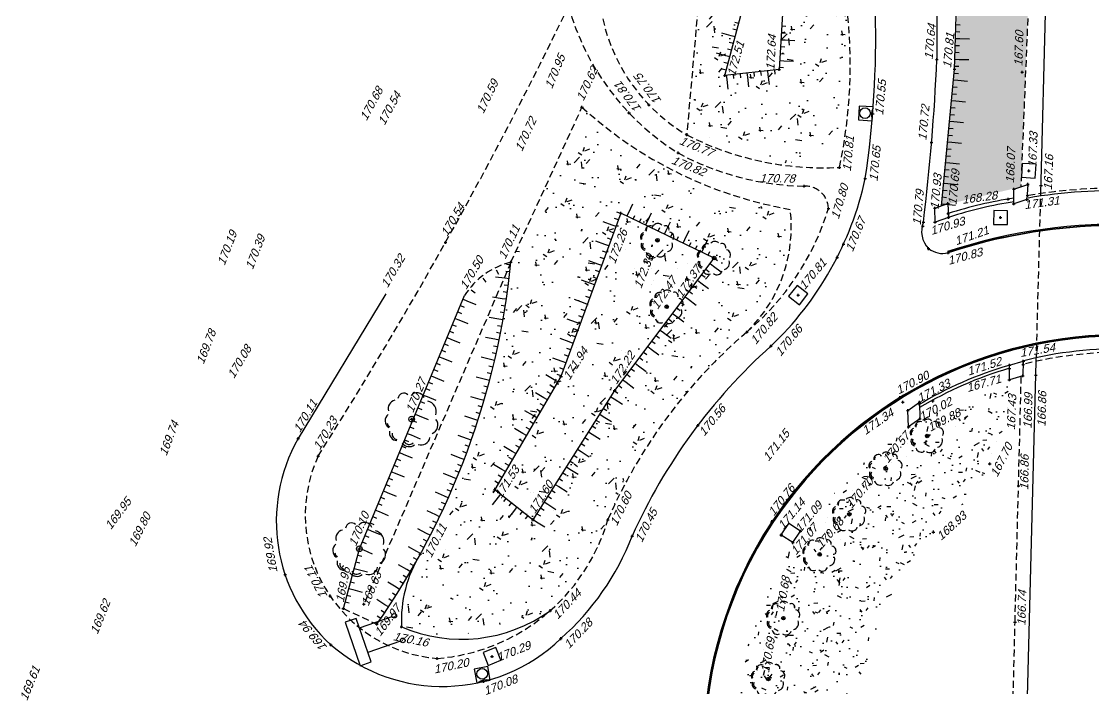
# Model space of a CAD drawing. Header units: metres. Extents: x 1633075 to 1634601, y 8175308 to 8177203.
# Drawn here: x 1634191.9 to 1634269.4, y 8176623.8 to 8176672 of the extents above; entities that cross this region are included whole.
import ezdxf

# ---------------------------------------------------------------- set-up
doc = ezdxf.new("R2010")
doc.units = ezdxf.units.M
doc.header["$LTSCALE"] = 2
doc.header["$PDMODE"] = 2
doc.header["$PDSIZE"] = 0.1
doc.linetypes.add('CACHE', pattern=[0.375, 0.25, -0.125])
doc.linetypes.add('CONTINU', pattern=[0])
for name, color, linetype in [('C15785 - ALLEE', 7, 'CACHE'), ('C15785 - ASSAINIS', 6, 'Continuous'), ('C15785 - BORDURES', 7, 'CONTINU'), ('C15785 - BTALUS', 3, 'CACHE'), ('C15785 - EP', 4, 'Continuous'), ('C15785 - HTALUS', 7, 'Continuous'), ('C15785 - MOBILIER', 252, 'Continuous'), ('C15785 - OUVRAGE', 7, 'Continuous'), ('C15785 - POINT 2D', 7, 'Continuous'), ('C15785 - Talus', 7, 'Continuous'), ('C15785 - VEGET', 3, 'Continuous'), ('C15785 - Z', 7, 'Continuous')]:
    doc.layers.add(name, color=color, linetype=linetype)
doc.styles.get("Standard").update_dxf_attribs({"font": 'arial.ttf'})
pattern_1 = [(49.50002714, (1050220.128, 8061047.714), (3.640772945, -0.350564668), [0.381, -4.191]), (354.50002714, (1050220.128, 8061047.714), (-0.671486242, 3.827137998), [0.3048, -3.3528]), (99.95102714, (1050220.4313, 8061047.6847), (2.969299724, 3.476555826), [0.3238, -3.5618]), (45.6842271, (1050220.1367, 8061048.73), (5.414037124, -0.888123595), [0.5715, -6.2865]), (96.1356271, (1050220.588, 8061048.656), (4.79108493, 4.906890634), [0.4857, -5.3427]), (350.6840271, (1050220.137, 8061048.73), (4.79109228, 4.90688181), [0.4572, -5.0292]), (20.50002714, (1050220.6425, 8061048.4715), (3.014334644, -2.071692516), [0.381, -4.191]), (325.50002714, (1050220.6425, 8061048.4715), (1.26813822, 3.672833305), [0.3048, -3.3528]), (70.95142714, (1050220.8937, 8061048.2988), (4.282464587, 1.601149064), [0.3238, -3.5618]), (37.00002714, (1050220.1279, 8061047.7139), (0.076526363, 1.6904973657), [0, -3.31216, 0, -3.4036, 0, -3.3655]), (7.00002714, (1050220.1279, 8061047.714), (1.353826008, 1.991873763), [0, -1.94056, 0, -3.23596, 0, -1.2827]), (327.00002714, (1050218.9951, 8061047.7238), (2.7107088696, -0.138233956), [0, -1.27, 0, -3.9624, 0, -5.2578]), (317.00002714, (1050218.487, 8061047.7282), (2.9669082965, 0.482658772), [0, -1.651, 0, -2.63144, 0, -3.7338])]

# ---------------------------------------------------------------- blocks, each defined once
blk = doc.blocks.new('BL16')
at = {"color": 0}
for p, q in [((0.5, 0.5), (-0.5, 0.5)), ((-0.5, 0.5), (-0.5, -0.5)), ((0.5, -0.5), (0.5, 0.5)), ((-0.5, -0.5), (0.5, -0.5))]:
    blk.add_line(p, q, dxfattribs=at)
blk = doc.blocks.new('ARBN')
blk.add_circle((0, 0), 0.0517)
for centre, radius, start, end in [((-0.088, 0.27), 0.194, 62.9289, 157.9234), ((0.159, 0.288), 0.162, 10.5515, 118.7684), ((-0.313, 0.149), 0.141, 102.3806, 218.1519), ((0.33, 0.115), 0.163, 331.4172, 69.7614), ((-0.381, -0.079), 0.106, 125.5548, 253.3512), ((0.342, -0.106), 0.104, 287.358, 32.9391), ((0.335, -0.105), 0.151, 294.7172, 29.5061), ((-0.236, -0.237), 0.15, 182.2997, 276.8338), ((0.202, -0.304), 0.137, 247.1419, 348.9634), ((0.221, -0.292), 0.104, 254.316, 338.7253), ((-0.027, -0.335), 0.147, 208.1993, 316.9403), ((0.007, -0.38), 0.0689, 259.4414, 333.9219)]:
    blk.add_arc(centre, radius, start, end)
blk = doc.blocks.new('TALH100A')
blk.add_line((0, 0.3), (0, 1))
blk = doc.blocks.new('TALH100B')
blk.add_line((0, 0), (0, 0.3))
blk = doc.blocks.new('TALB100A')
blk.add_line((0, -0.3), (0, -1))
blk = doc.blocks.new('TALB100B')
blk.add_line((0, 0), (0, -0.3))
blk = doc.blocks.new('TALH050A')
blk.add_line((0, 0.15), (0, 0.5))

msp = doc.modelspace()

# ---------------------------------------------------------------- hatches: boundary and pattern name
at = {"layer": 'C15785 - VEGET'}
h = msp.add_hatch(dxfattribs=at)
h.set_pattern_fill('AR-CONC', color=256, scale=0.015, angle=-0.49997, style=0)
h.set_pattern_definition([(49.50002714, (1050220.1279, 8061047.714), (2.730579709, -0.262923501), [0.28575, -3.14325]), (354.50002714, (1050220.128, 8061047.714), (-0.503614682, 2.870353498), [0.2286, -2.5146]), (99.95102714, (1050220.3554, 8061047.692), (2.226974793, 2.607416869), [0.24285, -2.67135]), (45.68422714, (1050220.1345, 8061048.476), (4.060527843, -0.666092696), [0.428625, -4.714875]), (96.13562714, (1050220.473, 8061048.4204), (3.593313698, 3.680167975), [0.364275, -4.007025]), (350.6840271, (1050220.1345, 8061048.476), (3.59331921, 3.680161356), [0.3429, -3.7719]), (20.50002714, (1050220.5139, 8061048.282), (2.260750983, -1.553769387), [0.28575, -3.14325]), (325.50002714, (1050220.5139, 8061048.282), (0.951103664, 2.754624979), [0.2286, -2.5146]), (70.95142714, (1050220.7022, 8061048.1526), (3.21184844, 1.200861798), [0.24285, -2.67135]), (37.00002714, (1050220.1279, 8061047.7139), (0.0573947724, 1.2678730242), [0, -2.48412, 0, -2.5527, 0, -2.524125]), (7.00002714, (1050220.1279, 8061047.7139), (1.0153695058, 1.4939053223), [0, -1.45542, 0, -2.42697, 0, -0.962025]), (327.00002714, (1050219.2783, 8061047.7213), (2.0330316522, -0.103675467), [0, -0.9525, 0, -2.9718, 0, -3.94335]), (317.00002714, (1050218.8973, 8061047.7247), (2.2251812224, 0.3619940787), [0, -1.23825, 0, -1.97358, 0, -2.80035])])
h.paths.add_polyline_path([(1634263.294, 8176727.946), (1634265.843, 8176728.592), (1634265.75, 8176710.513), (1634265.228, 8176686.429), (1634264.145, 8176660.024), (1634258.408, 8176658.662), (1634259.361, 8176668.542), (1634261.634, 8176713.846)])
h = msp.add_hatch(dxfattribs=at)
h.set_pattern_fill('AR-CONC', color=256, scale=0.02, angle=-0.49997, style=0)
h.set_pattern_definition(pattern_1)
h.paths.add_polyline_path([(1634247.041, 8176674.577), (1634247.837, 8176693.936), (1634245.715, 8176693.557), (1634245.954, 8176704.737), (1634249.279, 8176705.784), (1634252.041, 8176702.031), (1634250.214, 8176694.868), (1634249.76, 8176688.715), (1634249.911, 8176682.94), (1634251.56, 8176673.071), (1634251.391, 8176668.27), (1634250.729, 8176662.195), (1634246.95, 8176661.742), (1634240.149, 8176663.868), (1634242.056, 8176686.959), (1634243.234, 8176682.449), (1634244.041, 8176677.212), (1634243.885, 8176673.322), (1634242.744, 8176668.102), (1634246.767, 8176668.675)])
h = msp.add_hatch(dxfattribs=at)
h.set_pattern_fill('AR-CONC', color=256, scale=0.02, angle=-0.49997, style=0)
h.set_pattern_definition(pattern_1)
h.paths.add_polyline_path([(1634230.135, 8176629.399), (1634232.51, 8176632.014), (1634234.292, 8176635.961), (1634235.448, 8176638.784), (1634238.542, 8176643.549), (1634242.947, 8176648.477), (1634244.342, 8176649.531), (1634246.208, 8176652.195), (1634247.368, 8176655.235), (1634247.395, 8176658.284), (1634243.827, 8176659.311), (1634239.218, 8176660.92), (1634234.966, 8176663.571), (1634232.432, 8176665.785), (1634227.298, 8176654.588), (1634225.995, 8176645.567), (1634224.022, 8176639.485), (1634220.745, 8176633.484), (1634219.393, 8176628.229), (1634223.219, 8176627.468)])
h = msp.add_hatch(dxfattribs=at)
h.set_pattern_fill('AR-CONC', color=256, scale=0.015, angle=341.50003, style=0)
h.set_pattern_definition([(31.50002714, (1050220.1279, 8061047.714), (2.515687796, -1.093850643), [0.28575, -3.14325]), (336.50002714, (1050220.128, 8061047.714), (0.408021986, 2.885493894), [0.2286, -2.5146]), (81.95102714, (1050220.3375, 8061047.6228), (2.923715013, 1.791627747), [0.24285, -2.67135]), (27.68422714, (1050220.3697, 8061048.4365), (3.655957502, -1.888263909), [0.428625, -4.714875]), (78.13562714, (1050220.6743, 8061048.279), (4.554678854, 2.389652735), [0.364275, -4.007025]), (332.6840271, (1050220.3697, 8061048.4365), (4.55468205, 2.389644737), [0.3429, -3.7719]), (2.50002714, (1050220.6705, 8061048.135), (1.669960808, -2.176332974), [0.28575, -3.14325]), (307.50002714, (1050220.6705, 8061048.135), (1.755779269, 2.32589684), [0.2286, -2.5146]), (52.95142714, (1050220.8097, 8061047.9536), (3.425736092, 0.149571687), [0.24285, -2.67135]), (19.00002714, (1050220.1279, 8061047.7139), (0.4463799834, 1.1880829415), [0, -2.48412, 0, -2.5527, 0, -2.524125]), (349.00002714, (1050220.1279, 8061047.7139), (1.4273159176, 1.1070219587), [0, -1.45542, 0, -2.42697, 0, -0.962025]), (309.00002714, (1050219.3222, 8061047.9835), (1.9014905194, -0.7268425591), [0, -0.9525, 0, -2.9718, 0, -3.94335]), (299.00002714, (1050218.9608, 8061048.1044), (2.2281354237, -0.343341986), [0, -1.23825, 0, -1.97358, 0, -2.80035])])
edge = h.paths.add_edge_path()
edge.add_arc((1634247.268, 8176592.767), 14.645, 0.66708, 50.79817)
edge.add_arc((1634278.211, 8176618.715), 26.143, 141.23614, 213.94782, ccw=False)
edge.add_arc((1634249.473, 8176646.123), 13.844, 307.11429, 359.87621)
edge.add_line((1634263.317, 8176646.093), (1634256.847, 8176643.262))
edge.add_line((1634256.847, 8176643.262), (1634252.811, 8176640.08))
edge.add_line((1634252.811, 8176640.08), (1634249.63, 8176636.829))
edge.add_line((1634249.63, 8176636.829), (1634247.669, 8176634.316))
edge.add_line((1634247.669, 8176634.316), (1634245.649, 8176630.436))
edge.add_line((1634245.649, 8176630.436), (1634244.461, 8176626.975))
edge.add_line((1634244.461, 8176626.975), (1634243.393, 8176622.613))
edge.add_line((1634243.393, 8176622.613), (1634243.411, 8176617.619))
edge.add_line((1634243.411, 8176617.619), (1634244.078, 8176612.985))
edge.add_line((1634244.078, 8176612.985), (1634245.582, 8176608.344))
edge.add_line((1634245.582, 8176608.344), (1634248.752, 8176602.916))
edge.add_line((1634248.752, 8176602.916), (1634251.11, 8176600.109))
edge.add_line((1634251.11, 8176600.109), (1634255.391, 8176596.286))
edge.add_line((1634255.391, 8176596.286), (1634257.812, 8176594.008))
edge.add_line((1634257.812, 8176594.008), (1634261.912, 8176592.937))

# ---------------------------------------------------------------- linework, layer by layer
at = {"layer": 'C15785 - ALLEE'}
for points in [[(1634262.877, 8176592.578), (1634262.945, 8176598.123), (1634263.187, 8176608.649), (1634263.481, 8176618.588), (1634263.728, 8176628.573), (1634264.177, 8176646.344)], [(1634215.186, 8176629.558), (1634217.602, 8176628.427)]]:
    msp.add_lwpolyline(points, dxfattribs=at)
for centre, radius, start, end in [((1633937.77, 8176815.353), 326.342, 327.61642, 334.15214), ((1634249.034, 8176677.948), 18.235, 195.50496, 238.01665), ((1634216.676, 8176668.804), 35.144, 347.89422, 6.97324), ((1634246.735, 8176675.054), 13.13, 192.70637, 239.14352), ((1634249.873, 8176683.058), 21.655, 242.88087, 273.08507), ((1634248.841, 8176679.896), 19.821, 241.47732, 268.97233), ((1634248.579, 8176658.415), 1.666, 1.72102, 93.22253), ((1634232.181, 8176663.981), 18.886, 310.08161, 343.01652), ((1634228.606, 8176649.234), 5.511, 103.7203, 147.79488), ((1634268.584, 8176621.07), 37.386, 130.42436, 156.52843), ((1634222.803, 8176636.287), 10.369, 155.60819, 265.38193), ((1634220.917, 8176639.837), 13.926, 274.33112, 343.83835)]:
    msp.add_arc(centre, radius, start, end, dxfattribs=at)
at = {"layer": 'C15785 - ASSAINIS'}
for p, q in [((1634252.471, 8176665.872), (1634252.407, 8176664.874)), ((1634253.469, 8176665.809), (1634252.471, 8176665.872)), ((1634253.405, 8176664.811), (1634253.469, 8176665.809)), ((1634252.407, 8176664.874), (1634253.405, 8176664.811)), ((1634225.616, 8176625.367), (1634224.634, 8176625.177)), ((1634224.634, 8176625.177), (1634224.824, 8176624.195)), ((1634225.806, 8176624.385), (1634225.616, 8176625.367)), ((1634224.824, 8176624.195), (1634225.806, 8176624.385))]:
    msp.add_line(p, q, dxfattribs=at)
for centre in [(1634252.885, 8176665.355), (1634225.219, 8176624.835)]:
    msp.add_circle(centre, 0.389, dxfattribs=at)
for centre, start, end in [((1634254.403, 8176665.257), 153.54873, 199.18491), ((1634225.507, 8176623.342), 78.1385, 123.77468)]:
    msp.add_arc(centre, 1.049, start, end, dxfattribs=at)
at = {"layer": 'C15785 - BORDURES'}
for points in [[(1634265.59, 8176659.551), (1634266.305, 8176687.418), (1634266.89, 8176710.525), (1634267.309, 8176727.126)], [(1634218.256, 8176652.295), (1634211.917, 8176641.833)], [(1634263.829, 8176591.515), (1634264.526, 8176619.435), (1634265.262, 8176647.42)]]:
    msp.add_lwpolyline(points, dxfattribs=at)
at = {"layer": 'C15785 - BORDURES', "linetype": 'CACHE'}
msp.add_lwpolyline([(1634265.262, 8176647.42), (1634265.59, 8176659.551)], dxfattribs=at)
at = {"layer": 'C15785 - BORDURES', "const_width": 0.1}
msp.add_lwpolyline([(1634286.38, 8176654.28, 0.179529), (1634258.872, 8176655.309, 0.179529)], format="xyb", dxfattribs=at)
at = {"layer": 'C15785 - BORDURES'}
for points in [[(1634245.776, 8176603.369, 0.251104), (1634270.412, 8176589.13, 0.267607), (1634296.725, 8176603.417, 0.281058), (1634297.353, 8176634.286, 0.264282), (1634271.938, 8176649.347, 0.256097), (1634246.147, 8176635.83, 0.293177)], [(1634245.861, 8176603.421, 0.251103), (1634270.415, 8176589.23, 0.267612), (1634296.64, 8176603.47, 0.281071), (1634297.266, 8176634.236, 0.264286), (1634271.937, 8176649.247, 0.256095), (1634246.231, 8176635.774, 0.293177)]]:
    msp.add_lwpolyline(points, format="xyb", close=True, dxfattribs=at)
at = {"layer": 'C15785 - BORDURES', "const_width": 0.1}
msp.add_lwpolyline([(1634245.819, 8176603.395, 0.251103), (1634270.413, 8176589.18, 0.267609), (1634296.682, 8176603.443, 0.281064), (1634297.31, 8176634.261, 0.264284), (1634271.937, 8176649.297, 0.256096), (1634246.189, 8176635.802, 0.293177)], format="xyb", close=True, dxfattribs=at)
at = {"layer": 'C15785 - BORDURES'}
for centre, radius, start, end in [((1634653.546, 8176669.897), 395.472, 177.18281, 180.09582), ((1634183.2, 8176670.927), 70.462, 351.59285, 1.38013), ((1634111.842, 8176675.379), 146.361, 352.9755, 357.59446), ((1634229.767, 8176665.686), 23.684, 313.55073, 347.66296), ((1634258.76, 8176656.811, 170.786), 1.785, 157.99624, 224.29137), ((1634271.239, 8176617.723), 39.618, 67.50193, 108.21318), ((1634271.239, 8176617.723), 39.518, 67.50193, 108.21318), ((1634258.501, 8176656.878, 170.797), 1.662, 232.20067, 283.44487), ((1634273.38, 8176618.058), 40.902, 131.86074, 155.84926), ((1634222.427, 8176635.868), 12.085, 150.42331, 227.62381), ((1634218.285, 8176641.66), 19.054, 311.464, 338.8746), ((1634222.35, 8176636.24), 12.312, 229.05257, 313.98738)]:
    msp.add_arc(centre, radius, start, end, dxfattribs=at)
at = {"layer": 'C15785 - BTALUS'}
for points in [[(1634265.843, 8176728.592), (1634265.75, 8176710.513), (1634265.228, 8176686.429), (1634264.145, 8176660.024)], [(1634242.052, 8176687.063), (1634240.001, 8176663.783)], [(1634227.298, 8176654.588), (1634232.432, 8176665.785)], [(1634227.298, 8176654.588), (1634216.666, 8176629.865)]]:
    msp.add_lwpolyline(points, dxfattribs=at)
for centre, radius, start, end in [((1634252.564, 8176687.796), 29.829, 227.55332, 260.19337), ((1634236.99, 8176657.126), 10.57, 314.06614, 6.94083)]:
    msp.add_arc(centre, radius, start, end, dxfattribs=at)
at = {"layer": 'C15785 - HTALUS'}
for points in [[(1634258.408, 8176658.662), (1634259.361, 8176668.542), (1634260.008, 8176689.181), (1634261.634, 8176713.846), (1634263.294, 8176727.946), (1634264.241, 8176731.983)], [(1634226.139, 8176638.168), (1634228.893, 8176635.975), (1634234.796, 8176645.314), (1634241.99, 8176654.881), (1634235.242, 8176658.119), (1634230.913, 8176646.324), (1634226.139, 8176638.168)], [(1634215.186, 8176629.558), (1634216.342, 8176633.873), (1634223.942, 8176652.171)]]:
    msp.add_lwpolyline(points, dxfattribs=at)
msp.add_lwpolyline([(1634246.688, 8176710.049, -0.143797), (1634247.837, 8176693.936), (1634247.041, 8176674.577), (1634246.685, 8176668.516), (1634242.749, 8176668.081), (1634244.112, 8176673.142, 0.089695), (1634242.052, 8176687.063, 0.089695)], format="xyb", dxfattribs=at)
msp.add_arc((1634172.283, 8176660.103), 55.292, 325.04881, 354.27559, dxfattribs=at)
at = {"layer": 'C15785 - MOBILIER'}
for p, q in [((1634216.109, 8176628.847), (1634215.321, 8176628.576)), ((1634217.193, 8176625.695), (1634216.109, 8176628.847)), ((1634216.345, 8176628.16), (1634218.709, 8176628.973)), ((1634215.321, 8176628.576), (1634216.405, 8176625.424)), ((1634219.321, 8176627.196), (1634216.957, 8176626.383)), ((1634216.405, 8176625.424), (1634217.193, 8176625.695))]:
    msp.add_line(p, q, dxfattribs=at)
for centre in [(1634218.867, 8176629.027), (1634219.478, 8176627.25)]:
    msp.add_circle(centre, 0.167, dxfattribs=at)
at = {"layer": 'C15785 - OUVRAGE'}
for points in [[(1634263.629, 8176658.811), (1634263.642, 8176659.86), (1634264.649, 8176660.189), (1634264.589, 8176659.11), (1634263.629, 8176658.811)], [(1634257.944, 8176657.488), (1634257.935, 8176658.495), (1634258.881, 8176658.83), (1634258.912, 8176657.825), (1634257.944, 8176657.488)], [(1634263.331, 8176647.142), (1634264.327, 8176647.425), (1634264.295, 8176646.379), (1634263.317, 8176646.093), (1634263.331, 8176647.142)], [(1634255.985, 8176643.871), (1634256.822, 8176644.458), (1634256.847, 8176643.262), (1634256.04, 8176642.678), (1634255.985, 8176643.871)], [(1634246.838, 8176634.87), (1634247.391, 8176635.699)], [(1634248.222, 8176635.145), (1634247.391, 8176635.699)], [(1634247.669, 8176634.316), (1634248.222, 8176635.145)], [(1634247.669, 8176634.316), (1634246.83, 8176634.857)]]:
    msp.add_lwpolyline(points, dxfattribs=at)
at = {"layer": 'C15785 - OUVRAGE', "linetype": 'CACHE'}
for centre, radius, start, end in [((1634271.167, 8176620.015), 39.927, 77.09373, 99.41511), ((1634271.305, 8176619.905), 28.171, 72.50998, 104.35621)]:
    msp.add_arc(centre, radius, start, end, dxfattribs=at)
at = {"layer": 'C15785 - OUVRAGE'}
for centre, radius, start, end in [((1634271.167, 8176620.015), 39.744, 77.09373, 99.41511), ((1634268.42, 8176628.3), 31.284, 98.80044, 107.71025), ((1634268.42, 8176628.3), 31.018, 98.80044, 107.71025), ((1634271.305, 8176619.905), 28.424, 72.50998, 104.35621), ((1634271.305, 8176619.905), 28.381, 106.44998, 120.91935), ((1634271.305, 8176619.905), 28.171, 106.44998, 120.91935)]:
    msp.add_arc(centre, radius, start, end, dxfattribs=at)
at = {"layer": 'C15785 - POINT 2D'}
for p in [(1634258.074, 8176669.236), (1634246.685, 8176668.516), (1634259.361, 8176668.542), (1634264.249, 8176668.311), (1634242.749, 8176668.081), (1634237.269, 8176665.956), (1634232.432, 8176665.785), (1634235.826, 8176665.376), (1634253.437, 8176665.31), (1634240.001, 8176663.783), (1634257.698, 8176663.226), (1634239.376, 8176662.481), (1634251.038, 8176661.434), (1634264.721, 8176661.192), (1634252.904, 8176660.626), (1634248.485, 8176660.078), (1634263.642, 8176659.86), (1634264.649, 8176660.189), (1634264.66, 8176660.23), (1634265.605, 8176660.135), (1634258.881, 8176658.83), (1634263.22, 8176659.148), (1634264.589, 8176659.11), (1634264.636, 8176659.404), (1634235.242, 8176658.119), (1634250.244, 8176658.465), (1634257.935, 8176658.495), (1634258.903, 8176658.101), (1634263.629, 8176658.811), (1634257.105, 8176657.48), (1634257.944, 8176657.488), (1634258.912, 8176657.825), (1634262.681, 8176657.81), (1634257.063, 8176657.183), (1634222.565, 8176656.007), (1634237.883, 8176656.172), (1634251.331, 8176655.886), (1634257.482, 8176655.564), (1634258.887, 8176655.261), (1634227.298, 8176654.588), (1634241.99, 8176654.881), (1634250.87, 8176654.935), (1634248.06, 8176652.208), (1634238.555, 8176651.364), (1634244.342, 8176649.531), (1634246.085, 8176648.521), (1634264.323, 8176647.197), (1634264.327, 8176647.425), (1634263.331, 8176647.142), (1634263.336, 8176646.912), (1634265.236, 8176646.43), (1634230.913, 8176646.324), (1634263.317, 8176646.093), (1634264.295, 8176646.379), (1634234.796, 8176645.314), (1634255.414, 8176644.807), (1634255.617, 8176644.463), (1634256.822, 8176644.458), (1634257.781, 8176644.554), (1634255.985, 8176643.871), (1634220.124, 8176643.249), (1634240.796, 8176642.781), (1634256.04, 8176642.678), (1634256.847, 8176643.262), (1634211.917, 8176641.833), (1634257.384, 8176642.028), (1634213.36, 8176640.569), (1634254.387, 8176639.65), (1634261.895, 8176640.011), (1634226.139, 8176638.168), (1634263.977, 8176638.424), (1634251.756, 8176636.366), (1634228.893, 8176635.975), (1634234.292, 8176635.961), (1634246.147, 8176635.83), (1634246.83, 8176634.857), (1634246.84, 8176634.873), (1634248.222, 8176635.145), (1634257.826, 8176635.084), (1634236.058, 8176634.793), (1634247.669, 8176634.316), (1634216.342, 8176633.873), (1634220.745, 8176633.484), (1634249.609, 8176633.466), (1634210.976, 8176632.005), (1634214.227, 8176630.458), (1634215.186, 8176629.558), (1634216.666, 8176629.865), (1634230.135, 8176629.399), (1634246.986, 8176628.861), (1634217.602, 8176628.427), (1634219.393, 8176628.229), (1634263.728, 8176628.573), (1634230.901, 8176627.381), (1634214.282, 8176626.94), (1634221.968, 8176625.951), (1634225.93, 8176626.096), (1634225.315, 8176624.29), (1634245.9, 8176624.459)]:
    msp.add_point(p, dxfattribs=at)
at = {"layer": 'C15785 - Talus'}
for centre, radius, start, end in [((1634228.434, 8176628.705), 9.054, 148.13524, 183.01256), ((1634223.729, 8176638.314), 10.977, 246.73568, 305.70016)]:
    msp.add_arc(centre, radius, start, end, dxfattribs=at)

# ---------------------------------------------------------------- block references
at = {"layer": 'C15785 - EP'}
for p, rotation in [((1634264.721, 8176661.192), 356.5784493312678), ((1634262.681, 8176657.81), 359.5778462002156), ((1634248.06, 8176652.208), 322.0617464547466), ((1634225.93, 8176626.096), 201.5288455304375)]:
    msp.add_blockref('BL16', p, dxfattribs=dict(at, rotation=rotation))
at = {"layer": 'C15785 - Talus'}
for name, p, rotation in [('TALH100B', (1634243.63, 8176671.354), 74.92284824134593), ('TALH100B', (1634243.76, 8176671.837), 74.92284824134593), ('TALH100B', (1634246.869, 8176671.662), 266.6395069141147), ('TALB100B', (1634259.462, 8176671.752), 88.20683820632001), ('TALH100A', (1634243.5, 8176670.871), 74.92284824134593), ('TALH100B', (1634243.5, 8176670.871), 74.92284824134593), ('TALH100B', (1634246.811, 8176670.663), 266.6395069141147), ('TALH100B', (1634246.84, 8176671.163), 266.6395069141147), ('TALH100A', (1634246.811, 8176670.663), 266.6395069141147), ('TALB100B', (1634259.431, 8176670.753), 88.20683820632001), ('TALB100B', (1634259.446, 8176671.253), 88.20683820632001), ('TALB100A', (1634259.431, 8176670.753), 88.20683820632001), ('TALH100B', (1634243.24, 8176669.905), 74.92284824134593), ('TALH100B', (1634243.37, 8176670.388), 74.92284824134593), ('TALH100B', (1634246.781, 8176670.164), 266.6395069141147), ('TALB100B', (1634259.415, 8176670.253), 88.20683820632001), ('TALH100A', (1634243.11, 8176669.423), 74.92284824134593), ('TALH100B', (1634242.98, 8176668.94), 74.92284824134593), ('TALH100B', (1634243.11, 8176669.423), 74.92284824134593), ('TALH100B', (1634246.723, 8176669.166), 266.6395069141147), ('TALH100B', (1634246.752, 8176669.665), 266.6395069141147), ('TALH100A', (1634246.723, 8176669.166), 266.6395069141147), ('TALB100B', (1634259.384, 8176669.254), 88.20683820632001), ('TALB100B', (1634259.399, 8176669.753), 88.20683820632001), ('TALB100A', (1634259.384, 8176669.254), 88.20683820632001), ('TALH100B', (1634242.85, 8176668.457), 74.92284824134593), ('TALH100B', (1634244.35, 8176668.258), 186.3020009881756), ('TALH100B', (1634244.847, 8176668.313), 186.3020009881756), ('TALH100B', (1634245.344, 8176668.368), 186.3020009881756), ('TALH100B', (1634245.841, 8176668.423), 186.3020009881756), ('TALH100B', (1634246.338, 8176668.478), 186.3020009881756), ('TALH100B', (1634246.694, 8176668.667), 266.6395069141147), ('TALB100B', (1634259.334, 8176668.255), 84.48615678474403), ('TALB100B', (1634259.368, 8176668.754), 88.20683820632001), ('TALH100B', (1634242.859, 8176668.094), 186.3020009881756), ('TALH100A', (1634242.859, 8176668.094), 186.3020009881756), ('TALH100B', (1634243.356, 8176668.148), 186.3020009881756), ('TALH100B', (1634243.853, 8176668.203), 186.3020009881756), ('TALH100A', (1634244.35, 8176668.258), 186.3020009881756), ('TALH100A', (1634245.841, 8176668.423), 186.3020009881756), ('TALB100B', (1634259.286, 8176667.758), 84.48615678474403), ('TALB100A', (1634259.286, 8176667.758), 84.48615678474403), ('TALB100B', (1634259.19, 8176666.762), 84.48615678474403), ('TALB100B', (1634259.238, 8176667.26), 84.48615678474403), ('TALB100B', (1634259.142, 8176666.265), 84.48615678474403), ('TALB100A', (1634259.142, 8176666.265), 84.48615678474403), ('TALB100B', (1634259.045, 8176665.269), 84.48615678474403), ('TALB100B', (1634259.093, 8176665.767), 84.48615678474403), ('TALB100B', (1634258.997, 8176664.772), 84.48615678474403), ('TALB100A', (1634258.997, 8176664.772), 84.48615678474403), ('TALB100B', (1634258.901, 8176663.776), 84.48615678474403), ('TALB100B', (1634258.949, 8176664.274), 84.48615678474403), ('TALB100B', (1634258.853, 8176663.278), 84.48615678474403), ('TALB100A', (1634258.853, 8176663.278), 84.48615678474403), ('TALB100B', (1634258.757, 8176662.283), 84.48615678474403), ('TALB100B', (1634258.805, 8176662.781), 84.48615678474403), ('TALB100B', (1634258.661, 8176661.288), 84.48615678474403), ('TALB100B', (1634258.709, 8176661.785), 84.48615678474403), ('TALB100A', (1634258.709, 8176661.785), 84.48615678474403), ('TALB100B', (1634258.613, 8176660.79), 84.48615678474403), ('TALB100B', (1634258.517, 8176659.795), 84.48615678474403), ('TALB100B', (1634258.565, 8176660.292), 84.48615678474403), ('TALB100A', (1634258.565, 8176660.292), 84.48615678474403), ('TALB100B', (1634258.469, 8176659.297), 84.48615678474403), ('TALB100B', (1634235.237, 8176658.105), 249.8492707523428), ('TALB100B', (1634235.68, 8176657.908), 154.3661309837259), ('TALB100A', (1634235.68, 8176657.908), 154.3661309837259), ('TALB100A', (1634237.032, 8176657.259), 154.3661309837259), ('TALB100B', (1634258.421, 8176658.799), 84.48615678474403), ('TALB100A', (1634258.421, 8176658.799), 84.48615678474403), ('TALB100A', (1634234.892, 8176657.167), 249.8492707523428), ('TALB100B', (1634235.064, 8176657.636), 249.8492707523428), ('TALB100B', (1634236.13, 8176657.692), 154.3661309837259), ('TALB100B', (1634236.581, 8176657.476), 154.3661309837259), ('TALB100B', (1634237.032, 8176657.259), 154.3661309837259), ('TALB100A', (1634238.384, 8176656.61), 154.3661309837259), ('TALB100B', (1634234.72, 8176656.697), 249.8492707523428), ('TALB100B', (1634234.892, 8176657.167), 249.8492707523428), ('TALB100B', (1634237.483, 8176657.043), 154.3661309837259), ('TALB100B', (1634237.934, 8176656.827), 154.3661309837259), ('TALB100B', (1634238.384, 8176656.61), 154.3661309837259), ('TALB100B', (1634238.835, 8176656.394), 154.3661309837259), ('TALB100A', (1634239.737, 8176655.962), 154.3661309837259), ('TALB100A', (1634234.375, 8176655.758), 249.8492707523428), ('TALB100B', (1634234.375, 8176655.758), 249.8492707523428), ('TALB100B', (1634234.548, 8176656.228), 249.8492707523428), ('TALB100B', (1634239.286, 8176656.178), 154.3661309837259), ('TALB100B', (1634239.737, 8176655.962), 154.3661309837259), ('TALB100B', (1634240.188, 8176655.745), 154.3661309837259), ('TALB100A', (1634241.089, 8176655.313), 154.3661309837259), ('TALB100B', (1634234.203, 8176655.289), 249.8492707523428), ('TALB100B', (1634240.638, 8176655.529), 154.3661309837259), ('TALB100B', (1634241.089, 8176655.313), 154.3661309837259), ('TALB100B', (1634241.54, 8176655.096), 154.3661309837259), ('TALH100B', (1634227.278, 8176654.384), 84.06372927304737), ('TALB100A', (1634233.859, 8176654.35), 249.8492707523428), ('TALB100B', (1634233.859, 8176654.35), 249.8492707523428), ('TALB100B', (1634234.031, 8176654.82), 249.8492707523428), ('TALB100B', (1634241.688, 8176654.48), 53.05807350807224), ('TALB100A', (1634241.688, 8176654.48), 53.05807350807224), ('TALB100B', (1634241.989, 8176654.88), 53.05807350807224), ('TALH100A', (1634227.165, 8176653.391), 83.02748198312047), ('TALH050A', (1634226.173, 8176654.179), 206.1954220272912), ('TALH100B', (1634227.224, 8176653.887), 83.54560562298443), ('TALB100B', (1634233.514, 8176653.411), 249.8492707523428), ('TALB100B', (1634233.686, 8176653.881), 249.8492707523428), ('TALB100B', (1634241.087, 8176653.681), 53.05807350807224), ('TALB100B', (1634241.388, 8176654.08), 53.05807350807224), ('TALH050A', (1634225.162, 8176653.537), 218.6705485612286), ('TALH100B', (1634227.102, 8176652.895), 82.50935833126678), ('TALH100B', (1634227.165, 8176653.391), 83.02748198312047), ('TALB100A', (1634233.342, 8176652.942), 249.8492707523428), ('TALB100B', (1634233.342, 8176652.942), 249.8492707523428), ('TALB100B', (1634240.486, 8176652.881), 53.05807350807224), ('TALB100B', (1634240.787, 8176653.281), 53.05807350807224), ('TALB100A', (1634240.787, 8176653.281), 53.05807350807224), ('TALH050A', (1634224.314, 8176652.691), 231.1456750596322), ('TALH100A', (1634226.963, 8176651.904), 81.47311105252749), ('TALH100B', (1634226.963, 8176651.904), 81.47311105252749), ('TALH100B', (1634227.035, 8176652.399), 81.99123469050919), ('TALB100B', (1634232.997, 8176652.003), 249.8492707523428), ('TALB100B', (1634233.17, 8176652.473), 249.8492707523428), ('TALB100B', (1634239.885, 8176652.082), 53.05807350807224), ('TALB100B', (1634240.186, 8176652.482), 53.05807350807224), ('TALB100B', (1634223.643, 8176651.45), 67.44516467312009), ('TALB100B', (1634223.835, 8176651.912), 67.44516467312009), ('TALB100A', (1634223.835, 8176651.912), 67.44516467312009), ('TALH100B', (1634226.887, 8176651.41), 80.95498739648424), ('TALB100A', (1634232.825, 8176651.534), 249.8492707523428), ('TALB100B', (1634232.825, 8176651.534), 249.8492707523428), ('TALB100B', (1634239.284, 8176651.283), 53.05807350807224), ('TALB100B', (1634239.585, 8176651.683), 53.05807350807224), ('TALB100A', (1634239.885, 8176652.082), 53.05807350807224), ('TALB100B', (1634223.259, 8176650.527), 67.44516467312009), ('TALB100B', (1634223.451, 8176650.989), 67.44516467312009), ('TALB100A', (1634223.259, 8176650.527), 67.44516467312009), ('TALH100A', (1634226.72, 8176650.424), 79.91874011773538), ('TALH100B', (1634226.72, 8176650.424), 79.91874011773538), ('TALH100B', (1634226.806, 8176650.917), 80.43686376267928), ('TALB100A', (1634232.308, 8176650.126), 249.8492707523428), ('TALB100B', (1634232.481, 8176650.595), 249.8492707523428), ('TALB100B', (1634232.653, 8176651.064), 249.8492707523428), ('TALB100B', (1634238.683, 8176650.484), 53.05807350807224), ('TALB100B', (1634238.984, 8176650.883), 53.05807350807224), ('TALB100A', (1634238.984, 8176650.883), 53.05807350807224), ('TALB100B', (1634223.068, 8176650.065), 67.44516467312009), ('TALH100B', (1634226.631, 8176649.932), 79.4006164731237), ('TALB100B', (1634232.136, 8176649.656), 249.8492707523428), ('TALB100B', (1634232.308, 8176650.126), 249.8492707523428), ('TALB100B', (1634238.082, 8176649.684), 53.05807350807224), ('TALB100B', (1634238.383, 8176650.084), 53.05807350807224), ('TALB100B', (1634222.684, 8176649.141), 67.44516467312009), ('TALB100B', (1634222.876, 8176649.603), 67.44516467312009), ('TALB100A', (1634222.684, 8176649.141), 67.44516467312009), ('TALH100A', (1634226.438, 8176648.951), 78.3643691658073), ('TALH100B', (1634226.438, 8176648.951), 78.3643691658073), ('TALH100B', (1634226.537, 8176649.441), 78.88249281758114), ('TALB100A', (1634231.792, 8176648.717), 249.8492707523428), ('TALB100B', (1634231.964, 8176649.187), 249.8492707523428), ('TALB100B', (1634237.481, 8176648.885), 53.05807350807224), ('TALB100B', (1634237.782, 8176649.285), 53.05807350807224), ('TALB100A', (1634238.082, 8176649.684), 53.05807350807224), ('TALB100B', (1634222.3, 8176648.218), 67.44516467312009), ('TALB100B', (1634222.492, 8176648.68), 67.44516467312009), ('TALH100B', (1634226.335, 8176648.462), 77.84624552668626), ('TALB100B', (1634231.62, 8176648.248), 249.8492707523428), ('TALB100B', (1634231.792, 8176648.717), 249.8492707523428), ('TALB100B', (1634236.88, 8176648.086), 53.05807350807224), ('TALB100B', (1634237.181, 8176648.486), 53.05807350807224), ('TALB100A', (1634237.181, 8176648.486), 53.05807350807224), ('TALB100B', (1634222.109, 8176647.756), 67.44516467312009), ('TALB100A', (1634222.109, 8176647.756), 67.44516467312009), ('TALH100A', (1634226.115, 8176647.486), 76.80999823779727), ('TALH100B', (1634226.115, 8176647.486), 76.80999823779727), ('TALH100B', (1634226.227, 8176647.974), 77.32812188196986), ('TALB100A', (1634231.275, 8176647.309), 249.8492707523428), ('TALB100B', (1634231.275, 8176647.309), 249.8492707523428), ('TALB100B', (1634231.447, 8176647.779), 249.8492707523428), ('TALB100B', (1634236.58, 8176647.686), 53.05807350807224), ('TALB100B', (1634221.725, 8176646.833), 67.44516467312009), ('TALB100B', (1634221.917, 8176647.294), 67.44516467312009), ('TALH100B', (1634225.878, 8176646.515), 75.77375094903196), ('TALH100B', (1634225.999, 8176647), 76.29187459176319), ('TALB100B', (1634231.103, 8176646.84), 249.8492707523428), ('TALB100B', (1634235.979, 8176646.887), 53.05807350807224), ('TALB100B', (1634236.279, 8176647.287), 53.05807350807224), ('TALB100A', (1634236.279, 8176647.287), 53.05807350807224), ('TALB100B', (1634221.341, 8176645.909), 67.44516467312009), ('TALB100B', (1634221.533, 8176646.371), 67.44516467312009), ('TALB100A', (1634221.533, 8176646.371), 67.44516467312009), ('TALH100A', (1634225.753, 8176646.031), 75.2556272990445), ('TALH100B', (1634225.753, 8176646.031), 75.2556272990445), ('TALB100A', (1634230.686, 8176645.935), 239.6551296975118), ('TALB100B', (1634230.686, 8176645.935), 239.6551296975118), ('TALB100B', (1634230.931, 8176646.37), 249.8492707523428), ('TALB100B', (1634235.378, 8176646.088), 53.05807350807224), ('TALB100A', (1634235.378, 8176646.088), 53.05807350807224), ('TALB100B', (1634235.678, 8176646.487), 53.05807350807224), ('TALB100B', (1634220.958, 8176644.986), 67.44516467312009), ('TALB100B', (1634221.15, 8176645.447), 67.44516467312009), ('TALH100B', (1634225.49, 8176645.066), 74.21938000980548), ('TALH100B', (1634225.624, 8176645.548), 74.73750365836084), ('TALB100A', (1634229.928, 8176644.641), 239.6551296975118), ('TALB100B', (1634230.181, 8176645.072), 239.6551296975118), ('TALB100B', (1634230.433, 8176645.504), 239.6551296975118), ('TALB100B', (1634234.779, 8176645.287), 57.70464047588845), ('TALB100B', (1634235.077, 8176645.688), 53.05807350807224), ('TALB100B', (1634220.766, 8176644.524), 67.44516467312009), ('TALB100A', (1634220.958, 8176644.986), 67.44516467312009), ('TALH100A', (1634225.352, 8176644.585), 73.70125637114683), ('TALH100B', (1634225.352, 8176644.585), 73.70125637114683), ('TALB100B', (1634229.676, 8176644.209), 239.6551296975118), ('TALB100B', (1634229.928, 8176644.641), 239.6551296975118), ('TALB100B', (1634234.245, 8176644.442), 57.70464047588845), ('TALB100B', (1634234.512, 8176644.864), 57.70464047588845), ('TALB100A', (1634234.512, 8176644.864), 57.70464047588845), ('TALB100B', (1634220.383, 8176643.6), 67.44516467312009), ('TALB100B', (1634220.574, 8176644.062), 67.44516467312009), ('TALB100A', (1634220.383, 8176643.6), 67.44516467312009), ('TALH100A', (1634224.912, 8176643.152), 72.14688543045403), ('TALH100B', (1634225.063, 8176643.628), 72.6650090797883), ('TALH100B', (1634225.21, 8176644.106), 73.18313271634815), ('TALB100A', (1634229.17, 8176643.346), 239.6551296975118), ('TALB100B', (1634229.17, 8176643.346), 239.6551296975118), ('TALB100B', (1634229.423, 8176643.778), 239.6551296975118), ('TALB100B', (1634233.71, 8176643.596), 57.70464047588845), ('TALB100A', (1634233.71, 8176643.596), 57.70464047588845), ('TALB100B', (1634233.977, 8176644.019), 57.70464047588845), ('TALB100B', (1634219.999, 8176642.677), 67.44516467312009), ('TALB100B', (1634220.191, 8176643.139), 67.44516467312009), ('TALH100B', (1634224.756, 8176642.676), 71.6287617911733), ('TALH100B', (1634224.912, 8176643.152), 72.14688543045403), ('TALB100B', (1634228.918, 8176642.915), 239.6551296975118), ('TALB100B', (1634233.176, 8176642.751), 57.70464047588845), ('TALB100B', (1634233.443, 8176643.174), 57.70464047588845), ('TALB100B', (1634219.807, 8176642.215), 67.44516467312009), ('TALB100A', (1634219.807, 8176642.215), 67.44516467312009), ('TALH100A', (1634224.432, 8176641.73), 70.59251450681498), ('TALH100B', (1634224.596, 8176642.203), 71.11063813509227), ('TALB100A', (1634228.412, 8176642.052), 239.6551296975118), ('TALB100B', (1634228.412, 8176642.052), 239.6551296975118), ('TALB100B', (1634228.665, 8176642.483), 239.6551296975118), ('TALB100B', (1634232.642, 8176641.906), 57.70464047588845), ('TALB100B', (1634232.909, 8176642.329), 57.70464047588845), ('TALB100A', (1634232.909, 8176642.329), 57.70464047588845), ('TALB100B', (1634219.424, 8176641.292), 67.44516467312009), ('TALB100B', (1634219.615, 8176641.753), 67.44516467312009), ('TALH100B', (1634224.264, 8176641.259), 70.07439084663801), ('TALH100B', (1634224.432, 8176641.73), 70.59251450681498), ('TALB100A', (1634227.655, 8176640.757), 239.6551296975118), ('TALB100B', (1634227.907, 8176641.189), 239.6551296975118), ('TALB100B', (1634228.16, 8176641.62), 239.6551296975118), ('TALB100B', (1634232.375, 8176641.483), 57.70464047588845), ('TALB100B', (1634219.04, 8176640.368), 67.44516467312009), ('TALB100B', (1634219.232, 8176640.83), 67.44516467312009), ('TALB100A', (1634219.232, 8176640.83), 67.44516467312009), ('TALH100A', (1634223.915, 8176640.322), 69.03814355926929), ('TALH100B', (1634223.915, 8176640.322), 69.03814355926929), ('TALH100B', (1634224.092, 8176640.79), 69.55626720735803), ('TALB100B', (1634227.402, 8176640.326), 239.6551296975118), ('TALB100B', (1634227.655, 8176640.757), 239.6551296975118), ('TALB100B', (1634231.84, 8176640.638), 57.70464047588845), ('TALB100B', (1634232.107, 8176641.061), 57.70464047588845), ('TALB100A', (1634232.107, 8176641.061), 57.70464047588845), ('TALB100B', (1634218.848, 8176639.906), 67.44516467312009), ('TALH100B', (1634223.734, 8176639.856), 68.52001990829743), ('TALB100A', (1634226.897, 8176639.463), 239.6551296975118), ('TALB100B', (1634226.897, 8176639.463), 239.6551296975118), ('TALB100B', (1634227.149, 8176639.894), 239.6551296975118), ('TALB100B', (1634231.306, 8176639.793), 57.70464047588845), ('TALB100A', (1634231.306, 8176639.793), 57.70464047588845), ('TALB100B', (1634231.573, 8176640.215), 57.70464047588845), ('TALB100B', (1634218.465, 8176638.983), 67.44516467312009), ('TALB100B', (1634218.656, 8176639.445), 67.44516467312009), ('TALB100A', (1634218.656, 8176639.445), 67.44516467312009), ('TALH100A', (1634223.359, 8176638.929), 67.48377262675359), ('TALH100B', (1634223.359, 8176638.929), 67.48377262675359), ('TALH100B', (1634223.549, 8176639.392), 68.00189627620333), ('TALB100B', (1634226.644, 8176639.031), 239.6551296975118), ('TALB100B', (1634230.772, 8176638.947), 57.70464047588845), ('TALB100B', (1634231.039, 8176639.37), 57.70464047588845), ('TALB100B', (1634218.081, 8176638.059), 67.44516467312009), ('TALB100B', (1634218.273, 8176638.521), 67.44516467312009), ('TALH100B', (1634222.968, 8176638.009), 66.44752532744465), ('TALH100B', (1634223.166, 8176638.468), 66.96564899248537), ('TALB100B', (1634226.168, 8176638.145), 321.4680300161301), ('TALB100B', (1634226.392, 8176638.6), 239.6551296975118), ('TALB100B', (1634230.237, 8176638.102), 57.70464047588845), ('TALB100B', (1634230.505, 8176638.525), 57.70464047588845), ('TALB100A', (1634230.505, 8176638.525), 57.70464047588845), ('TALB100B', (1634217.889, 8176637.598), 67.44516467312009), ('TALB100A', (1634218.081, 8176638.059), 67.44516467312009), ('TALH100A', (1634222.766, 8176637.551), 65.92940168719886), ('TALH100B', (1634222.766, 8176637.551), 65.92940168719886), ('TALB100A', (1634226.559, 8176637.834), 321.4680300161301), ('TALB100B', (1634226.559, 8176637.834), 321.4680300161301), ('TALB100B', (1634226.95, 8176637.522), 321.4680300161301), ('TALB100B', (1634229.703, 8176637.257), 57.70464047588845), ('TALB100B', (1634229.97, 8176637.679), 57.70464047588845), ('TALB100B', (1634217.506, 8176636.674), 67.44516467312009), ('TALB100B', (1634217.698, 8176637.136), 67.44516467312009), ('TALB100A', (1634217.506, 8176636.674), 67.44516467312009), ('TALH100A', (1634222.136, 8176636.19), 64.37503074694139), ('TALH100B', (1634222.35, 8176636.642), 64.89315439955284), ('TALH100B', (1634222.56, 8176637.096), 65.41127804862961), ('TALB100A', (1634227.732, 8176636.899), 321.4680300161301), ('TALB100B', (1634227.341, 8176637.211), 321.4680300161301), ('TALB100B', (1634227.732, 8176636.899), 321.4680300161301), ('TALB100B', (1634228.123, 8176636.588), 321.4680300161301), ('TALB100B', (1634229.436, 8176636.834), 57.70464047588845), ('TALB100A', (1634229.703, 8176637.257), 57.70464047588845), ('TALB100B', (1634217.122, 8176635.751), 67.44516467312009), ('TALB100B', (1634217.314, 8176636.212), 67.44516467312009), ('TALH100B', (1634221.918, 8176635.74), 63.85690712430826), ('TALH100B', (1634222.136, 8176636.19), 64.37503074694139), ('TALB100B', (1634228.515, 8176636.277), 321.4680300161301), ('TALB100B', (1634228.902, 8176635.989), 57.70464047588845), ('TALB100A', (1634228.902, 8176635.989), 57.70464047588845), ('TALB100B', (1634229.169, 8176636.411), 57.70464047588845), ('TALB100B', (1634216.93, 8176635.289), 67.44516467312009), ('TALB100A', (1634216.93, 8176635.289), 67.44516467312009), ('TALH100A', (1634221.469, 8176634.847), 62.82065981550705), ('TALH100B', (1634221.469, 8176634.847), 62.82065981550705), ('TALH100B', (1634221.695, 8176635.293), 63.33878346448228), ('TALB100B', (1634216.547, 8176634.365), 67.44516467312009), ('TALB100B', (1634216.739, 8176634.827), 67.44516467312009), ('TALH100B', (1634221.238, 8176634.403), 62.30253616762513), ('TALB100B', (1634216.221, 8176633.422), 74.99086698555979), ('TALB100B', (1634216.355, 8176633.904), 67.44516467312009), ('TALB100A', (1634216.355, 8176633.904), 67.44516467312009), ('TALH100A', (1634220.766, 8176633.522), 61.26628889238063), ('TALH100B', (1634220.766, 8176633.522), 61.26628889238063), ('TALH100B', (1634221.004, 8176633.961), 61.78441252578845), ('TALB100B', (1634216.092, 8176632.939), 74.99086698555979), ('TALH100A', (1634220.027, 8176632.216), 59.71191796427167), ('TALH100B', (1634220.277, 8176632.649), 60.23004160582714), ('TALH100B', (1634220.523, 8176633.085), 60.74816524354318), ('TALB100B', (1634215.833, 8176631.973), 74.99086698555979), ('TALB100B', (1634215.962, 8176632.456), 74.99086698555979), ('TALB100A', (1634215.962, 8176632.456), 74.99086698555979), ('TALH100B', (1634219.773, 8176631.786), 59.1937943005797), ('TALH100B', (1634220.027, 8176632.216), 59.71191796427167), ('TALB100B', (1634215.703, 8176631.49), 74.99086698555979), ('TALH100A', (1634219.253, 8176630.932), 58.15754702049316), ('TALH100B', (1634219.253, 8176630.932), 58.15754702049316), ('TALH100B', (1634219.515, 8176631.358), 58.67567067430598), ('TALB100B', (1634215.445, 8176630.524), 74.99086698555979), ('TALB100B', (1634215.574, 8176631.007), 74.99086698555979), ('TALB100A', (1634215.574, 8176631.007), 74.99086698555979), ('TALH100B', (1634218.987, 8176630.508), 57.63942337537709), ('TALB100B', (1634215.315, 8176630.041), 74.99086698555979), ('TALH100A', (1634218.444, 8176629.668), 56.60317607498654), ('TALH100B', (1634218.444, 8176629.668), 56.60317607498654), ('TALH100B', (1634218.718, 8176630.087), 57.12129971785714), ('TALH100B', (1634217.886, 8176628.838), 55.56692878598828), ('TALH100B', (1634218.167, 8176629.252), 56.08505244022971)]:
    msp.add_blockref(name, p, dxfattribs=dict(at, rotation=rotation))
at = {"layer": 'C15785 - VEGET'}
for p, xscale, yscale, zscale, rotation in [((1634237.883, 8176656.172, 172.386), 2.50000000002949, 2.50000000002949, 2.50000000002949, 222.0369205983907), ((1634241.99, 8176654.881, 172.373), 2.50000000002949, 2.50000000002949, 2.50000000002949, 222.0369205983907), ((1634238.555, 8176651.364, 172.465), 2.50000000002949, 2.50000000002949, 2.50000000002949, 222.0369205983907), ((1634220.124, 8176643.249), 3.999999999563551, 3.999999999563551, 3.999999999563551, 279.8938428093144), ((1634257.384, 8176642.028), 2.50000000002949, 2.50000000002949, 2.50000000002949, 222.0369205983907), ((1634254.387, 8176639.65), 2.50000000002949, 2.50000000002949, 2.50000000002949, 222.0369205983907), ((1634251.756, 8176636.366), 2.50000000002949, 2.50000000002949, 2.50000000002949, 222.0369205983907), ((1634216.342, 8176633.873), 3.999999999563551, 3.999999999563551, 3.999999999563551, 279.8938428093144), ((1634249.609, 8176633.466), 2.50000000002949, 2.50000000002949, 2.50000000002949, 222.0369205983907), ((1634246.986, 8176628.861), 2.50000000002949, 2.50000000002949, 2.50000000002949, 222.0369205983907), ((1634245.9, 8176624.459), 2.50000000002949, 2.50000000002949, 2.50000000002949, 222.0369205983907)]:
    msp.add_blockref('ARBN', p, dxfattribs=dict(at, xscale=xscale, yscale=yscale, zscale=zscale, rotation=rotation))

# ---------------------------------------------------------------- texts
at = {"layer": 'C15785 - Z', "oblique": 18}
for s, rotation, p in [(' 170.64', 444.5459, (1634257.745, 8176668.971, 170.635)), (' 167.60', 448.12802, (1634264.25, 8176668.491, 167.6)), (' 172.51', 434.16712, (1634243.418, 8176667.746, 172.508)), (' 172.64', 446.91887, (1634246.321, 8176668.206, 172.639)), (' 170.81', 444.5459, (1634259.079, 8176668.341, 170.808)), (' 170.95', 427.39968, (1634230.172, 8176666.847, 170.952)), (' 170.62', 425.08453, (1634232.434, 8176665.965, 170.617)), (' 170.75', 487.13757, (1634238.355, 8176666.066, 170.753)), (' 170.59', 424.18249, (1634225.201, 8176665.055, 170.593)), (' 170.81', 487.13757, (1634236.912, 8176665.485, 170.807)), (' 170.55', 444.69704, (1634254.17, 8176664.946, 170.545)), (' 170.68', 421.46607, (1634216.748, 8176664.555, 170.681)), (' 170.54', 421.46607, (1634218.048, 8176664.221, 170.54)), (' 170.72', 444.5459, (1634257.289, 8176663.119, 170.719)), (' 170.72', 425.08453, (1634227.991, 8176662.314, 170.721)), (' 170.81', 444.69704, (1634251.836, 8176660.887, 170.807)), (' 167.33', 447.69268, (1634265.254, 8176661.177, 167.327)), (' 170.77', 698.02069, (1634239.189, 8176663.229, 170.774)), (' 170.65', 444.5459, (1634253.766, 8176660.165, 170.646)), (' 168.07', 447.73861, (1634263.643, 8176660.04, 168.07)), (' 170.82', 698.02069, (1634238.618, 8176661.82, 170.82)), (' 167.16', 447.69268, (1634266.382, 8176659.539, 167.157)), (' 170.69', 444.5459, (1634259.465, 8176658.457, 170.686)), (' 170.78', 359.50003, (1634245.019, 8176660.361, 170.778)), (' 170.93', 444.5459, (1634258.174, 8176658.139, 170.934)), (' 170.80', 433.63019, (1634250.915, 8176657.414, 170.795)), (' 170.79', 444.5459, (1634256.885, 8176656.988, 170.786)), (' 168.28', 367.81509, (1634259.698, 8176658.764, 168.275)), (' 170.54', 419.39903, (1634222.566, 8176656.187, 170.54)), (' 171.31', 367.81509, (1634264.198, 8176658.388, 171.306)), (' 170.67', 427.54839, (1634251.904, 8176655.067, 170.666)), (' 170.93', 377.05127, (1634257.476, 8176656.478, 170.934)), (' 170.19', 428.8819, (1634206.517, 8176654.083, 170.194)), (' 170.39', 428.8819, (1634208.551, 8176653.783, 170.388)), (' 170.11', 425.08453, (1634226.796, 8176654.54, 170.111)), (' 172.26', 428.58281, (1634234.73, 8176654.194, 172.257)), (' 171.21', 379.35209, (1634259.254, 8176655.725, 171.209)), (' 170.32', 419.39903, (1634218.258, 8176652.475, 170.321)), (' 170.50', 419.39903, (1634223.944, 8176652.351, 170.499)), (' 172.39', 428.58281, (1634236.619, 8176652.406, 172.386)), (' 170.83', 375.17035, (1634258.717, 8176654.328, 170.832)), (' 172.37', 416.11271, (1634239.522, 8176651.742, 172.373)), (' 170.81', 410.57051, (1634248.373, 8176652.358, 170.807)), (' 172.47', 416.11271, (1634237.764, 8176650.929, 172.465)), (' 170.82', 410.57051, (1634244.841, 8176648.403, 170.816)), (' 169.78', 428.81589, (1634204.998, 8176646.944, 169.783)), (' 170.66', 410.57051, (1634246.638, 8176647.554, 170.664)), (' 170.08', 419.39903, (1634207.158, 8176645.929, 170.079)), (' 171.94', 417.57714, (1634231.4, 8176645.808, 171.936)), (' 172.22', 417.57714, (1634234.797, 8176645.494, 172.222)), (' 171.54', 369.50316, (1634263.891, 8176647.691, 171.537)), (' 171.52', 377.77403, (1634260.139, 8176646.309, 171.516)), (' 170.90', 387.84457, (1634255.102, 8176644.905, 170.901)), (' 170.27', 427.20673, (1634220.126, 8176643.429, 170.272)), (' 171.33', 387.84457, (1634256.633, 8176644.327, 171.33)), (' 167.71', 376.01704, (1634260.079, 8176645.127, 167.712)), (' 167.43', 447.66672, (1634263.714, 8176642.207, 167.427)), (' 166.99', 448.37145, (1634264.918, 8176642.308, 166.989)), (' 166.86', 448.37145, (1634265.918, 8176642.442, 166.855)), (' 170.11', 419.39903, (1634211.918, 8176642.013, 170.108)), (' 170.56', 411.40711, (1634241.123, 8176641.782, 170.564)), (' 170.02', 387.84457, (1634256.769, 8176642.997, 170.015)), (' 170.23', 419.39903, (1634213.361, 8176640.749, 170.234)), (' 171.34', 394.80674, (1634252.726, 8176641.943, 171.341)), (' 169.88', 387.84457, (1634257.386, 8176642.208, 169.882)), (' 169.74', 429.27234, (1634202.322, 8176640.324, 169.744)), (' 171.15', 411.95062, (1634245.763, 8176639.96, 171.146)), (' 170.57', 410.37613, (1634254.389, 8176639.83, 170.567)), (' 167.70', 423.72247, (1634262.343, 8176638.794, 167.704)), (' 166.86', 449.3473, (1634264.686, 8176637.867, 166.858)), (' 171.53', 417.57714, (1634226.455, 8176637.244, 171.53)), (' 171.60', 417.57714, (1634228.895, 8176636.155, 171.597)), (' 170.70', 410.37613, (1634251.758, 8176636.546, 170.695)), (' 170.60', 423.82461, (1634234.844, 8176635.263, 170.599)), (' 170.76', 411.95062, (1634246.149, 8176636.01, 170.764)), (' 169.95', 413.3461, (1634198.241, 8176635.017, 169.947)), (' 171.14', 410.37613, (1634246.832, 8176635.037, 171.135)), (' 171.09', 410.37613, (1634248.067, 8176634.818, 171.089)), (' 169.80', 423.45819, (1634200.056, 8176633.764, 169.797)), (' 170.10', 427.20673, (1634216.001, 8176633.772, 170.102)), (' 170.45', 423.22785, (1634236.653, 8176634.062, 170.447)), (' 168.93', 402.35717, (1634258.212, 8176634.279, 168.925)), (' 170.11', 423.11633, (1634221.425, 8176632.958, 170.112)), (' 171.07', 410.37613, (1634247.75, 8176633.191, 171.071)), (' 170.68', 410.37613, (1634249.611, 8176633.646, 170.68)), (' 169.92', 459.90099, (1634210.474, 8176631.958, 169.916)), (' 170.11', 477.53009, (1634214.172, 8176630.251, 170.111)), (' 169.96', 439.17206, (1634215.161, 8176629.725, 169.963)), (' 168.63', 427.5199, (1634216.906, 8176629.466, 168.63)), (' 170.68', 440.04907, (1634246.987, 8176629.041, 170.682)), (' 170.44', 406.69995, (1634230.515, 8176628.561, 170.435)), (' 169.62', 428.15468, (1634197.334, 8176627.43, 169.623)), (' 166.74', 448.48419, (1634264.471, 8176628.061, 166.744)), (' 169.97', 413.23043, (1634217.71, 8176627.307, 169.973)), (' 170.28', 406.69995, (1634231.336, 8176626.436, 170.284)), (' 169.94', 489.29274, (1634214.21, 8176626.572, 169.935)), (' 170.16', 708.98127, (1634218.513, 8176627.322, 170.156)), (' 170.29', 381.70313, (1634226.18, 8176625.622, 170.289)), (' 170.69', 440.04907, (1634245.902, 8176624.639, 170.687)), (' 170.20', 371.96226, (1634221.55, 8176624.809, 170.197)), (' 169.61', 428.15468, (1634192.239, 8176622.624, 169.61)), (' 170.08', 381.70313, (1634225.235, 8176623.192, 170.075))]:
    msp.add_text(s, height=0.6, rotation=rotation, dxfattribs=at).set_placement(p)

doc.saveas('drawing.dxf')
